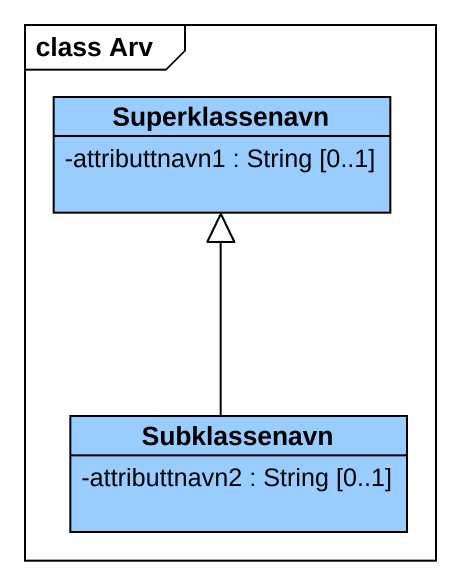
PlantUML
@startuml
mainframe class Arv
hide circle
hide empty members
skinparam classAttributeIconSize 0
class Superklassenavn #99CCFF {
  -attributtnavn1 : String [0..1]
}
class Subklassenavn #99CCFF {
  -attributtnavn2 : String [0..1]
}
Subklassenavn -up-|> Superklassenavn
@enduml
